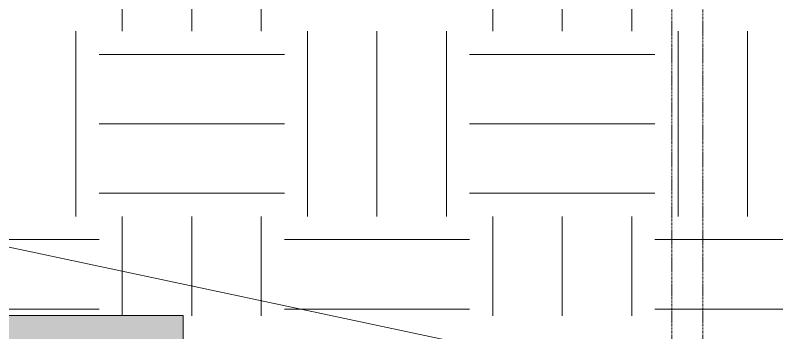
# Model space of a CAD drawing. Header units: inches. Extents: x 20230 to 40520, y -638 to 835.
# Drawn here: x 22617.1 to 22814.5, y -84.1 to -1.8 of the extents above; entities that cross this region are included whole.
import ezdxf

# ---------------------------------------------------------------- set-up
doc = ezdxf.new("R2010")
doc.units = ezdxf.units.IN
doc.header["$MEASUREMENT"] = 0
doc.linetypes.add('Grid Line 1_2_', pattern=[0.875, 0.5, -0.125, 0.125, -0.125])
for name, color, linetype, lineweight in [('A-ANNO-KEYN', 231, 'Continuous', 9), ('C-TOPO', 7, 'Continuous', 9), ('G-ANNO-SYMB', 111, 'Continuous', 9), ('S-GRID', 1, 'Continuous', 9)]:
    doc.layers.add(name, color=color, linetype=linetype, lineweight=lineweight)

# ---------------------------------------------------------------- blocks, each defined once
blk = doc.blocks.new('Section - 3_32_ x 3_8_-18514-Elevation - West')
at = {"layer": 'G-ANNO-SYMB'}
blk.add_hatch(color=256, dxfattribs=at).paths.add_polyline_path([(22320.83, -79.66), (22248.83, -79.66), (22248.83, -97.66), (22320.83, -97.66)], flags=0)
for p, q in [((22248.83, -97.66), (22248.83, -79.66)), ((22248.83, -79.66), (22320.83, -79.66)), ((22320.83, -79.66), (22320.83, -97.66)), ((22320.83, -97.66), (22248.83, -97.66))]:
    blk.add_line(p, q, dxfattribs=at)

msp = doc.modelspace()

# ---------------------------------------------------------------- hatches: boundary and pattern name
at = {"layer": 'C-TOPO'}
h = msp.add_hatch(dxfattribs=at)
h.set_pattern_fill('FP_12', color=256, style=0, pattern_type=2)
h.set_pattern_definition([(0, (22782.816, 0), (48, 48), [48, -48]), (0, (22782.816, 18), (48, 48), [48, -48]), (0, (22782.816, 36), (48, 48), [48, -48]), (90, (22788.816, 42), (-48, 48), [48, -48]), (90, (22806.816, 42), (-48, 48), [48, -48]), (90, (22824.816, 42), (-48, 48), [48, -48])])
h.paths.add_polyline_path([(23034, -79.68), (23034, 0), (20555.04, 0), (20555.04, -79.68), (23032.45, -79.68)], flags=0)

# ---------------------------------------------------------------- linework, layer by layer
at = {"layer": 'A-ANNO-KEYN', "color": 153}
msp.add_line((22227.12, 20.57), (22969.88, -137.14), dxfattribs=at)
at = {"layer": 'S-GRID', "linetype": 'Grid Line 1_2_'}
for p, q in [((22787.3, -273.16), (22787.3, 738.66)), ((22787.3, -273.16), (22787.3, 738.66)), ((22795.3, -273.16), (22795.3, 738.66)), ((22795.3, -273.16), (22795.3, 738.66))]:
    msp.add_line(p, q, dxfattribs=at)

# ---------------------------------------------------------------- block references
at = {"layer": 'G-ANNO-SYMB'}
msp.add_blockref('Section - 3_32_ x 3_8_-18514-Elevation - West', (339.8, 0), dxfattribs=at)

doc.saveas('drawing.dxf')
